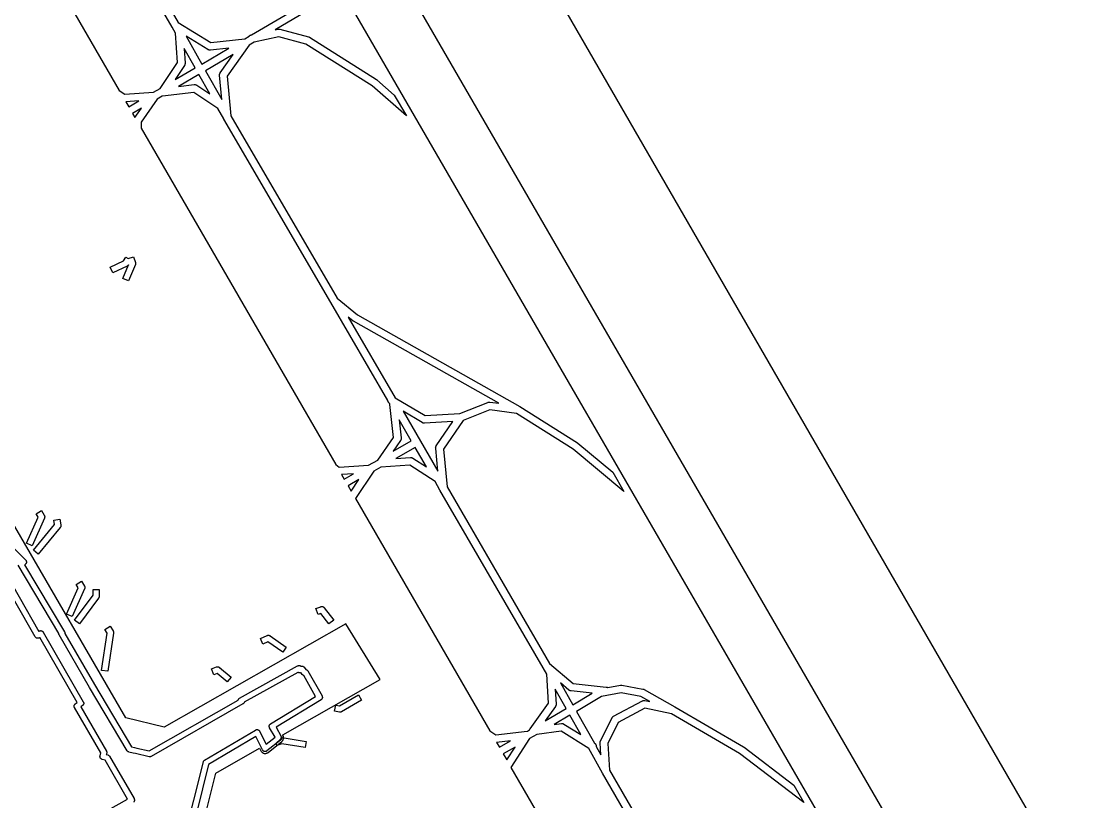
# Model space of a CAD drawing. Header units: millimetres. Extents: x 3 to 263, y 3 to 223.
# Drawn here: x 116.54 to 160.74, y 150.52 to 183.17 of the extents above; entities that cross this region are included whole.
import ezdxf

# ---------------------------------------------------------------- set-up
doc = ezdxf.new("R2010")
doc.units = ezdxf.units.MM
for name, color, linetype in [('CUT', 1, 'Continuous'), ('ENGRAVE_DARK', 7, 'Continuous'), ('ENGRAVE_LIGHT', 8, 'Continuous')]:
    doc.layers.add(name, color=color, linetype=linetype)

msp = doc.modelspace()

# ---------------------------------------------------------------- linework, layer by layer
at = {"layer": 'CUT'}
msp.add_lwpolyline([(64.92, 215.8), (116.84, 222.52), (173.16, 125)], dxfattribs=at)
at = {"layer": 'ENGRAVE_DARK'}
msp.add_lwpolyline([(180.58, 97.026), (126.705, 190.089), (126.74, 190.096), (126.74, 190.096), (127.036, 190.17), (127.092, 190.187), (127.378, 190.29), (127.433, 190.312), (127.708, 190.442), (127.76, 190.47), (128.021, 190.626), (128.07, 190.659), (128.314, 190.84), (128.359, 190.878), (128.585, 191.082), (128.627, 191.124), (128.78, 191.294), (182.655, 98.231)], dxfattribs=at)
for points in [[(121.024, 172.962), (121.016, 172.953), (121.007, 172.943), (120.997, 172.935), (120.986, 172.928), (120.975, 172.922), (120.375, 172.642), (120.265, 172.878), (120.829, 173.141), (120.929, 173.307), (121.026, 173.249), (121.243, 173.321), (121.323, 173.081), (121.327, 173.068), (121.329, 173.055), (121.33, 173.042), (121.33, 173.029), (121.328, 173.016), (121.325, 173.003), (121.32, 172.991), (121.04, 172.311), (120.8, 172.409), (121.033, 172.975), (121.031, 172.973), (121.024, 172.962)], [(116.761, 161.333), (117.254, 162.431), (117.169, 162.573), (117.391, 162.707), (117.511, 162.507), (117.517, 162.496), (117.522, 162.484), (117.526, 162.472), (117.528, 162.46), (117.53, 162.448), (117.53, 162.435), (117.529, 162.423), (117.527, 162.41), (117.523, 162.398), (117.519, 162.387), (116.999, 161.227), (116.761, 161.333)], [(117.942, 162.117), (117.912, 162.299), (118.168, 162.341), (118.208, 162.101), (118.21, 162.089), (118.21, 162.077), (118.209, 162.065), (118.207, 162.052), (118.204, 162.041), (118.2, 162.029), (118.194, 162.018), (118.188, 162.007), (118.18, 161.997), (117.26, 160.877), (117.06, 161.043), (117.942, 162.117)], [(118.679, 158.267), (118.441, 158.373), (118.934, 159.471), (118.849, 159.613), (119.071, 159.747), (119.191, 159.547), (119.197, 159.536), (119.202, 159.524), (119.206, 159.512), (119.208, 159.5), (119.21, 159.488), (119.21, 159.475), (119.209, 159.463), (119.207, 159.45), (119.203, 159.438), (119.199, 159.427), (118.679, 158.267)], [(119.81, 159.4), (119.81, 159.12), (119.809, 159.106), (119.807, 159.093), (119.803, 159.079), (119.798, 159.066), (119.792, 159.054), (119.784, 159.043), (118.984, 157.963), (118.776, 158.117), (119.55, 159.163), (119.55, 159.4), (119.81, 159.4)], [(129.215, 158.649), (129.223, 158.639), (129.623, 158.119), (129.417, 157.961), (129.077, 158.403), (128.968, 158.359), (128.872, 158.601), (129.072, 158.681), (129.084, 158.685), (129.097, 158.688), (129.109, 158.69), (129.122, 158.69), (129.135, 158.689), (129.148, 158.687), (129.161, 158.684), (129.173, 158.679), (129.184, 158.673), (129.195, 158.666), (129.205, 158.658), (129.215, 158.649)], [(120.049, 157.733), (120.271, 157.867), (120.391, 157.667), (120.398, 157.656), (120.402, 157.644), (120.406, 157.632), (120.409, 157.619), (120.41, 157.606), (120.41, 157.593), (120.409, 157.581), (120.169, 155.981), (119.911, 156.019), (120.145, 157.573), (120.049, 157.733)], [(127.485, 156.774), (126.864, 157.212), (126.651, 157.121), (126.549, 157.359), (126.829, 157.479), (126.841, 157.484), (126.854, 157.487), (126.867, 157.489), (126.88, 157.49), (126.894, 157.489), (126.907, 157.487), (126.92, 157.484), (126.932, 157.479), (126.944, 157.473), (126.955, 157.466), (127.635, 156.986), (127.485, 156.774)], [(124.843, 156.14), (125.323, 155.74), (125.157, 155.54), (124.736, 155.891), (124.608, 155.839), (124.512, 156.081), (124.712, 156.161), (124.724, 156.165), (124.736, 156.168), (124.749, 156.17), (124.761, 156.17), (124.774, 156.169), (124.787, 156.167), (124.799, 156.164), (124.811, 156.16), (124.822, 156.154), (124.833, 156.148), (124.843, 156.14)], [(129.705, 154.567), (129.858, 154.537), (130.656, 154.993), (130.784, 154.767), (129.944, 154.287), (129.933, 154.281), (129.92, 154.276), (129.907, 154.273), (129.894, 154.271), (129.881, 154.27), (129.868, 154.271), (129.855, 154.273), (129.655, 154.313), (129.705, 154.567)], [(127.39, 153.128), (127.396, 153.135), (127.402, 153.143), (127.407, 153.151), (127.411, 153.159), (127.415, 153.168), (127.417, 153.177), (127.419, 153.186), (127.42, 153.196), (127.42, 153.205), (127.42, 153.208), (127.423, 153.209), (127.436, 153.21), (127.448, 153.21), (127.461, 153.208), (128.461, 153.048), (128.419, 152.792), (127.451, 152.947), (127.241, 152.877), (127.206, 152.981), (127.382, 153.122), (127.39, 153.128)]]:
    msp.add_lwpolyline(points, close=True, dxfattribs=at)
at = {"layer": 'ENGRAVE_LIGHT'}
for points in [[(117.475, 192.812), (123.118, 183.115), (124.477, 182.285), (125.893, 182.434), (126.077, 182.542), (126.085, 182.551), (126.097, 182.562), (126.109, 182.572), (126.123, 182.58), (126.137, 182.587), (126.151, 182.592), (126.166, 182.596), (126.172, 182.598), (128.999, 184.258)], [(114.76, 190.44), (120.642, 180.277), (120.882, 180.123), (122.081, 180.198), (122.352, 180.357), (123.077, 181.444), (123, 182.67), (123, 182.673), (122.861, 182.921), (117.2, 192.647)], [(129.127, 183.962), (127.167, 182.811), (127.286, 182.836), (127.301, 182.839), (127.316, 182.84), (127.331, 182.84), (127.346, 182.838), (127.361, 182.835), (128.561, 182.515), (128.562, 182.514), (128.562, 182.514), (128.569, 182.512), (128.576, 182.51), (128.577, 182.51), (128.577, 182.509), (128.584, 182.507), (128.591, 182.504), (128.591, 182.503), (128.591, 182.503), (128.598, 182.5), (128.604, 182.496), (128.605, 182.496), (128.605, 182.495), (131.405, 180.735), (131.416, 180.728), (131.426, 180.72), (132.151, 180.081), (132.654, 179.213), (131.224, 180.471), (128.455, 182.212), (127.316, 182.515), (126.289, 182.296), (126.08, 182.173), (125.165, 180.876), (125.316, 179.21), (129.764, 171.586), (130.611, 170.893), (137.399, 167.059), (137.399, 167.059), (137.4, 167.058), (137.403, 167.057), (137.406, 167.055), (139.806, 165.535), (139.822, 165.523), (141.285, 164.304), (141.751, 163.499), (139.626, 165.27), (137.264, 166.766), (136.14, 166.916), (135.024, 166.469), (134.205, 165.277), (134.356, 163.69), (138.644, 156.304), (139.626, 155.474), (141.018, 155.319), (141.033, 155.317), (141.048, 155.313), (141.063, 155.307), (141.077, 155.3), (141.611, 155.397), (141.626, 155.399), (141.64, 155.4), (141.654, 155.399), (141.669, 155.397), (142.549, 155.237), (142.566, 155.233), (142.583, 155.227), (142.598, 155.219), (143.878, 154.499), (143.88, 154.499), (143.881, 154.498), (146.761, 152.818), (146.777, 152.807), (148.862, 151.216), (149.279, 150.495), (146.591, 152.547), (143.742, 154.208), (142.625, 154.432), (141.52, 153.843), (141.083, 152.967), (141.157, 151.848), (143.538, 147.721)], [(113.933, 163.437), (116.731, 160.639), (116.739, 160.63), (116.745, 160.621), (116.751, 160.611), (116.756, 160.601), (116.76, 160.59), (116.763, 160.579), (116.765, 160.568), (116.766, 160.556), (116.766, 160.545), (116.764, 160.533), (116.762, 160.522), (116.758, 160.511), (116.753, 160.5), (116.748, 160.49), (116.741, 160.481), (116.734, 160.472), (116.725, 160.464), (116.716, 160.457), (116.707, 160.451), (116.685, 160.438), (118.36, 157.631), (118.366, 157.62), (118.37, 157.61), (118.373, 157.599), (118.376, 157.588), (118.377, 157.576), (118.377, 157.565), (118.377, 157.563), (119.606, 155.423), (121.157, 152.825), (121.285, 152.794), (121.387, 152.77), (121.902, 152.648), (125.624, 154.78), (125.625, 154.786), (125.629, 154.797), (125.633, 154.808), (125.639, 154.818), (125.646, 154.828), (125.654, 154.837), (125.663, 154.845), (125.672, 154.852), (125.682, 154.859), (128.108, 156.206), (128.118, 156.211), (128.129, 156.215), (128.141, 156.219), (128.152, 156.22), (128.164, 156.221), (128.176, 156.221), (128.187, 156.219), (128.199, 156.217), (128.21, 156.213), (128.22, 156.208), (128.231, 156.203), (128.24, 156.196), (128.242, 156.194), (128.249, 156.196), (128.26, 156.198), (128.272, 156.2), (128.284, 156.2), (128.296, 156.199), (128.308, 156.197), (128.319, 156.193), (128.33, 156.189), (128.341, 156.184), (128.351, 156.177), (128.36, 156.17), (128.368, 156.161), (128.376, 156.152), (128.448, 156.056), (128.457, 156.054), (128.468, 156.051), (128.479, 156.047), (128.489, 156.043), (128.499, 156.037), (128.508, 156.03), (128.517, 156.022), (128.525, 156.014), (128.532, 156.005), (128.538, 155.995), (129.127, 154.948), (129.132, 154.937), (129.136, 154.927), (129.14, 154.916), (129.142, 154.904), (129.142, 154.893), (129.142, 154.881), (129.141, 154.87), (129.139, 154.859), (129.135, 154.848), (129.131, 154.837), (129.125, 154.827), (129.119, 154.817), (129.112, 154.808), (129.103, 154.8), (129.095, 154.793), (129.085, 154.786), (127.203, 153.639), (127.424, 153.26), (127.429, 153.25), (127.433, 153.24), (127.436, 153.229), (127.439, 153.218), (127.44, 153.206), (127.44, 153.195), (127.439, 153.184), (127.437, 153.172), (127.434, 153.162), (127.43, 153.151), (127.424, 153.141), (127.418, 153.131), (127.411, 153.122), (127.404, 153.114), (127.395, 153.106), (126.824, 152.649), (126.814, 152.642), (126.804, 152.636), (126.793, 152.631), (126.782, 152.627), (126.77, 152.625), (126.758, 152.623), (126.746, 152.623), (126.735, 152.624), (126.723, 152.626), (126.711, 152.629), (126.7, 152.633), (126.69, 152.638), (126.68, 152.645), (126.67, 152.652), (126.662, 152.66), (126.654, 152.669), (126.647, 152.679), (126.641, 152.689), (126.359, 153.253), (124.384, 152.082), (123.608, 148.979)], [(124.04, 149.16), (124.68, 151.72), (126.514, 152.765), (126.57, 152.653), (126.579, 152.636), (126.591, 152.62), (126.604, 152.605), (126.618, 152.591), (126.634, 152.579), (126.65, 152.569), (126.668, 152.56), (126.687, 152.553), (126.706, 152.548), (126.725, 152.544), (126.745, 152.543), (126.765, 152.544), (126.784, 152.546), (126.804, 152.551), (126.822, 152.557), (126.84, 152.565), (126.857, 152.575), (126.874, 152.587), (127.445, 153.044), (127.459, 153.056), (127.472, 153.07), (127.484, 153.085), (127.494, 153.101), (127.503, 153.118), (127.509, 153.136), (127.515, 153.154), (127.518, 153.173), (127.52, 153.192), (127.52, 153.211), (127.518, 153.23), (127.514, 153.248), (127.509, 153.266), (127.502, 153.284), (127.493, 153.301), (127.483, 153.317), (131.56, 155.64), (130.12, 157.96), (122.52, 153.64), (120.92, 154.04), (116.28, 162.04)], [(115.624, 160.54), (117.28, 157.651), (117.293, 157.66), (117.303, 157.666), (117.314, 157.671), (117.325, 157.675), (117.336, 157.678), (117.347, 157.679), (117.359, 157.68), (117.37, 157.68), (117.382, 157.678), (117.393, 157.675), (117.404, 157.672), (117.414, 157.667), (117.424, 157.661), (117.434, 157.655), (117.443, 157.647), (117.451, 157.639), (117.458, 157.63), (117.464, 157.62), (119.144, 154.7), (119.149, 154.69), (119.154, 154.679), (119.157, 154.668), (119.159, 154.656), (119.16, 154.645), (119.16, 154.633), (119.159, 154.622), (119.156, 154.61), (119.153, 154.599), (119.148, 154.588), (119.143, 154.578), (119.136, 154.569), (119.129, 154.56), (119.121, 154.551), (119.112, 154.544), (119.037, 154.488), (120.108, 152.647), (120.113, 152.637), (120.118, 152.626), (120.121, 152.615), (120.123, 152.604), (120.124, 152.592), (120.124, 152.581), (120.123, 152.569), (120.121, 152.558), (120.106, 152.499), (120.163, 152.483), (120.174, 152.48), (120.185, 152.475), (120.195, 152.469), (120.205, 152.463), (120.214, 152.455), (120.222, 152.447), (120.229, 152.438), (120.236, 152.428), (121.268, 150.654), (121.273, 150.643), (121.277, 150.632), (121.281, 150.621), (121.283, 150.609), (121.284, 150.597), (121.284, 150.585), (121.282, 150.574), (121.28, 150.562), (121.276, 150.551), (121.271, 150.54), (121.265, 150.53), (121.259, 150.52), (121.251, 150.511)], [(119.701, 149.904), (120.999, 150.638), (120.053, 152.264), (119.929, 152.298), (119.917, 152.301), (119.906, 152.307), (119.895, 152.313), (119.885, 152.32), (119.876, 152.328), (119.868, 152.337), (119.861, 152.346), (119.855, 152.356), (119.85, 152.366), (119.846, 152.377), (119.843, 152.387), (119.841, 152.398), (119.84, 152.41), (119.841, 152.421), (119.842, 152.432), (119.844, 152.443), (119.876, 152.569), (118.776, 154.46), (118.771, 154.47), (118.767, 154.481), (118.763, 154.492), (118.761, 154.503), (118.76, 154.515), (118.76, 154.527), (118.761, 154.538), (118.764, 154.55), (118.767, 154.561), (118.772, 154.571), (118.777, 154.582), (118.783, 154.591), (118.791, 154.6), (118.799, 154.609), (118.808, 154.616), (118.883, 154.672), (117.32, 157.389), (117.307, 157.38), (117.297, 157.374), (117.286, 157.369), (117.275, 157.365), (117.264, 157.362), (117.253, 157.361), (117.241, 157.36), (117.23, 157.36), (117.218, 157.362), (117.207, 157.365), (117.196, 157.368), (117.185, 157.373), (117.175, 157.379), (117.166, 157.386), (117.157, 157.393), (117.149, 157.401), (117.142, 157.411), (117.136, 157.42), (115.422, 160.41)], [(123.364, 148.989), (124.164, 152.189), (124.167, 152.2), (124.172, 152.211), (124.177, 152.222), (124.184, 152.232), (124.191, 152.241), (124.2, 152.249), (124.209, 152.257), (124.219, 152.263), (126.348, 153.525), (126.358, 153.53), (126.369, 153.535), (126.38, 153.538), (126.391, 153.54), (126.403, 153.542), (126.414, 153.542), (126.426, 153.541), (126.437, 153.538), (126.449, 153.535), (126.459, 153.531), (126.47, 153.525), (126.479, 153.519), (126.488, 153.512), (126.497, 153.504), (126.504, 153.495), (126.511, 153.485), (126.516, 153.475), (126.79, 152.929), (127.164, 153.229), (126.936, 153.62), (126.931, 153.63), (126.927, 153.641), (126.923, 153.652), (126.921, 153.663), (126.92, 153.675), (126.92, 153.686), (126.921, 153.698), (126.924, 153.709), (126.927, 153.721), (126.932, 153.731), (126.937, 153.742), (126.943, 153.751), (126.951, 153.76), (126.959, 153.768), (126.968, 153.776), (126.978, 153.782), (128.861, 154.931), (128.37, 155.804), (128.361, 155.807), (128.35, 155.811), (128.339, 155.816), (128.329, 155.823), (128.32, 155.83), (128.312, 155.839), (128.304, 155.848), (128.244, 155.928), (128.242, 155.927), (128.231, 155.922), (128.22, 155.918), (128.208, 155.916), (128.196, 155.915), (128.184, 155.914), (128.172, 155.915), (128.16, 155.918), (128.148, 155.921), (128.137, 155.926), (128.126, 155.932), (128.118, 155.937), (125.877, 154.692), (125.876, 154.689), (125.872, 154.678), (125.868, 154.667), (125.862, 154.656), (125.855, 154.647), (125.847, 154.638), (125.839, 154.63), (125.83, 154.622), (125.82, 154.616), (121.98, 152.416), (121.97, 152.411), (121.959, 152.407), (121.948, 152.403), (121.937, 152.401), (121.926, 152.4), (121.915, 152.4), (121.903, 152.401), (121.892, 152.403), (121.331, 152.537), (121.331, 152.537), (121.23, 152.561), (121.052, 152.603), (121.041, 152.607), (121.03, 152.611), (121.019, 152.617), (121.009, 152.623), (121, 152.631), (120.991, 152.639), (120.984, 152.649), (120.977, 152.658), (119.4, 155.301), (119.398, 155.302), (118.136, 157.5), (118.13, 157.511), (118.126, 157.522), (118.123, 157.534), (118.121, 157.546), (118.12, 157.558), (118.12, 157.564), (116.417, 160.419)]]:
    msp.add_lwpolyline(points, dxfattribs=at)
for points in [[(124.427, 181.961), (124.412, 181.962), (124.398, 181.966), (124.383, 181.97), (124.37, 181.976), (124.357, 181.983), (123.44, 182.543), (124.096, 181.378), (125.226, 182.042), (124.457, 181.961), (124.442, 181.96), (124.427, 181.961)], [(122.983, 180.726), (123.82, 181.216), (123.361, 182.032), (123.4, 181.41), (123.4, 181.395), (123.399, 181.38), (123.396, 181.366), (123.392, 181.351), (123.387, 181.337), (123.381, 181.324), (123.373, 181.311), (122.983, 180.726)], [(124.844, 180.954), (124.848, 180.969), (124.853, 180.984), (124.861, 180.999), (124.869, 181.012), (125.411, 181.78), (124.253, 181.099), (124.933, 179.89), (124.841, 180.906), (124.84, 180.922), (124.841, 180.938), (124.844, 180.954)], [(123.977, 180.937), (123.132, 180.442), (123.781, 180.519), (123.797, 180.52), (123.813, 180.519), (123.829, 180.517), (123.845, 180.514), (123.86, 180.508), (123.875, 180.501), (123.889, 180.493), (124.429, 180.133), (123.977, 180.937)], [(131.952, 167.187), (131.946, 167.191), (131.934, 167.201), (131.922, 167.212), (131.912, 167.224), (131.903, 167.237), (131.896, 167.25), (131.89, 167.265), (131.885, 167.28), (131.882, 167.295), (131.88, 167.31), (129.502, 171.399), (125.022, 179.079), (125.021, 179.08), (125.021, 179.082), (124.775, 179.517), (123.76, 180.194), (122.459, 180.041), (122.457, 180.041), (122.456, 180.041), (122.449, 180.04), (122.445, 180.04), (122.226, 179.912), (121.56, 178.95), (121.56, 178.692), (129.7, 164.628), (129.847, 164.523), (131.074, 164.595), (131.46, 164.816), (132.114, 165.762), (131.961, 167.142), (131.96, 167.158), (131.961, 167.172), (131.952, 167.187)], [(120.916, 179.804), (121.041, 179.588), (121.469, 179.839), (120.916, 179.804)], [(121.201, 179.311), (121.301, 179.139), (121.571, 179.528), (121.201, 179.311)], [(136.061, 167.229), (136.076, 167.234), (136.092, 167.238), (136.108, 167.24), (136.125, 167.24), (136.141, 167.239), (136.52, 167.188), (130.441, 170.621), (130.43, 170.628), (130.419, 170.636), (130.223, 170.797), (132.187, 167.419), (133.44, 166.682), (134.885, 166.758), (136.061, 167.229)], [(133.319, 166.382), (132.515, 166.855), (133.972, 164.351), (133.881, 165.305), (133.88, 165.321), (133.881, 165.337), (133.883, 165.352), (133.887, 165.368), (133.893, 165.383), (133.9, 165.397), (133.908, 165.411), (134.604, 166.423), (133.408, 166.36), (133.393, 166.36), (133.377, 166.362), (133.362, 166.365), (133.347, 166.369), (133.333, 166.375), (133.319, 166.382)], [(132.105, 165.186), (132.863, 165.62), (132.355, 166.494), (132.439, 165.738), (132.44, 165.721), (132.439, 165.705), (132.437, 165.689), (132.433, 165.673), (132.427, 165.658), (132.42, 165.643), (132.412, 165.629), (132.105, 165.186)], [(132.217, 164.881), (132.83, 164.92), (132.847, 164.92), (132.864, 164.918), (132.88, 164.915), (132.896, 164.91), (132.912, 164.903), (132.927, 164.895), (133.499, 164.526), (133.024, 165.344), (132.217, 164.881)], [(137.715, 153.48), (137.81, 153.534), (137.81, 153.536), (137.812, 153.541), (137.814, 153.546), (137.815, 153.548), (137.816, 153.551), (137.819, 153.555), (137.821, 153.56), (137.823, 153.562), (137.824, 153.564), (137.827, 153.569), (137.83, 153.573), (138.597, 154.647), (138.525, 155.865), (138.381, 156.121), (134.062, 163.56), (133.853, 163.919), (132.798, 164.597), (131.589, 164.521), (131.294, 164.352), (131.293, 164.351), (130.526, 163.201), (130.526, 163.201), (136.149, 153.486), (136.398, 153.326), (137.701, 153.479), (137.702, 153.479), (137.702, 153.479), (137.709, 153.479), (137.715, 153.48)], [(129.943, 164.208), (130.056, 164.012), (130.45, 164.238), (129.943, 164.208)], [(130.217, 163.735), (130.347, 163.51), (130.672, 163.996), (130.217, 163.735)], [(138.92, 154.594), (138.919, 154.578), (138.916, 154.563), (138.911, 154.548), (138.906, 154.534), (138.899, 154.52), (138.89, 154.507), (138.466, 153.913), (139.341, 154.418), (138.883, 155.23), (138.92, 154.609), (138.92, 154.594)], [(139.512, 155.168), (139.497, 155.173), (139.483, 155.18), (139.469, 155.188), (139.457, 155.198), (139.097, 155.502), (139.616, 154.58), (140.421, 155.063), (139.542, 155.161), (139.527, 155.163), (139.512, 155.168)], [(140.76, 152.989), (140.76, 153.006), (140.762, 153.023), (140.765, 153.04), (140.77, 153.056), (140.777, 153.072), (141.257, 154.032), (141.265, 154.046), (141.275, 154.059), (141.285, 154.072), (141.297, 154.083), (141.311, 154.093), (141.325, 154.101), (142.525, 154.741), (142.539, 154.748), (142.554, 154.753), (142.569, 154.757), (142.584, 154.759), (142.6, 154.76), (142.616, 154.759), (142.631, 154.757), (142.843, 154.714), (142.465, 154.927), (141.64, 155.077), (140.817, 154.928), (139.774, 154.302), (140.519, 152.979), (140.525, 152.976), (140.538, 152.967), (140.55, 152.957), (140.561, 152.945), (140.57, 152.933), (140.579, 152.92), (140.586, 152.906), (140.592, 152.891), (140.596, 152.876), (140.599, 152.861), (140.6, 152.845), (140.6, 152.836), (140.793, 152.492), (140.76, 152.989)], [(139.186, 153.798), (139.202, 153.795), (139.217, 153.79), (139.231, 153.783), (139.245, 153.776), (139.952, 153.334), (139.498, 154.139), (138.838, 153.758), (139.139, 153.799), (139.155, 153.8), (139.17, 153.8), (139.186, 153.798)], [(137.81, 153.165), (137.031, 151.961), (140.948, 145.195), (141.123, 145.083), (142.352, 145.155), (142.571, 145.282), (143.393, 146.403), (143.245, 147.588), (140.861, 151.72), (140.861, 151.721), (140.861, 151.721), (140.28, 152.751), (139.124, 153.474), (138.111, 153.339), (137.81, 153.165)], [(136.426, 153.007), (136.544, 152.804), (137.016, 153.076), (136.426, 153.007)], [(136.704, 152.527), (136.851, 152.272), (137.202, 152.814), (136.704, 152.527)]]:
    msp.add_lwpolyline(points, close=True, dxfattribs=at)

doc.saveas('drawing.dxf')
